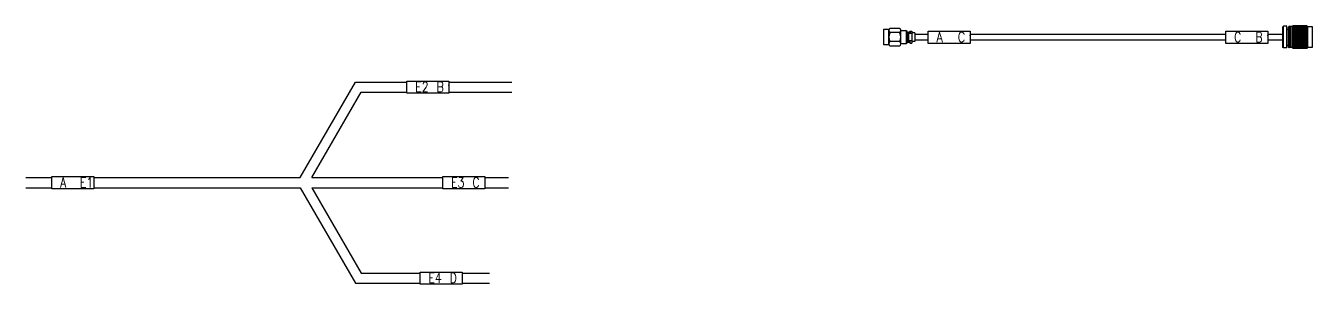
# Model space of a CAD drawing. Header units: inches. Extents: x -3640 to 3889, y -2291 to 954.
# Drawn here: x 851 to 1494, y 244 to 373 of the extents above; entities that cross this region are included whole.
import ezdxf

# ---------------------------------------------------------------- set-up
doc = ezdxf.new("R2010")
doc.units = ezdxf.units.IN
doc.header["$MEASUREMENT"] = 0
doc.layers.add('C', color=2, linetype='Continuous')
doc.layers.add('VFDL', color=7, linetype='Continuous')
doc.styles.add('HZ', font='txt', dxfattribs={"width": 0.8, "bigfont": 'HZDX'})

# ---------------------------------------------------------------- blocks, each defined once
blk = doc.blocks.new('spdg')
at = {"lineweight": 30}
for p, q in [((-90.94, 1.43), (-84.2, 1.43)), ((-63.2, 2.42), (-63.2, -2.65)), ((-63.2, 1.43), (64.53, 1.43)), ((85.53, 2.42), (85.53, -2.65)), ((85.53, 1.43), (93.09, 1.43)), ((-90.94, -1.38), (-84.2, -1.38)), ((-63.2, -1.38), (64.53, -1.38)), ((85.53, -1.38), (93.09, -1.38))]:
    blk.add_line(p, q, dxfattribs=at)
for p, q in [((-90.94, 1.43), (-90.94, -1.38)), ((93.09, 1.43), (93.09, -1.38))]:
    blk.add_line(p, q)
for points in [[(-84.2, 2.95), (-63.2, 2.95), (-63.2, -3.15), (-84.2, -3.15)], [(64.53, 2.95), (85.53, 2.95), (85.53, -3.15), (64.53, -3.15)]]:
    blk.add_lwpolyline(points, close=True, dxfattribs=at)
for p in [(-63.2, 0.85), (-63.2, 0.85), (-63.2, 0.85), (85.53, 0.85), (85.53, 0.85), (85.53, 0.85)]:
    blk.add_point(p, dxfattribs=at)
at = {"style": 'HZ', "width": 0.8}
for s, p in [('A', (-80.06, -2.49)), ('C', (-69.41, -2.49)), ('C', (68.67, -2.49)), ('B', (79.32, -2.49))]:
    blk.add_text(s, height=5, dxfattribs=at).set_placement(p)
blk = doc.blocks.new('spdg-z1')
at = {"lineweight": 30}
for p, q in [((-4.15, 3.36), (-4.15, -2.09)), ((-4.15, 2.69), (-3.54, 2.69)), ((-3.54, -2.76), (-3.54, 2.69)), ((-3.54, 2.44), (-2.93, 2.44)), ((-2.93, 2.44), (-2.38, 2.99)), ((-2.93, -2.54), (-2.93, 2.44)), ((-1.46, 1.72), (-2.93, 1.72)), ((-2.38, 2.99), (-1.46, 2.99)), ((-2.38, 2.99), (-2.38, 1.72)), ((-1.46, 2.99), (-1.46, -3.09)), ((-0.02, 2.11), (-1.46, 2.11)), ((-0.02, 2.11), (-0.02, -2.17)), ((-4.15, -2.76), (-3.54, -2.76)), ((-3.54, -2.54), (-2.93, -2.54)), ((-1.46, -1.82), (-2.93, -1.82)), ((-2.38, -3.09), (-2.93, -2.54)), ((-2.38, -3.09), (-2.38, -1.82)), ((-2.38, -3.09), (-1.46, -3.09)), ((-0.02, -2.17), (-1.46, -2.17)), ((-1.46, -3.05), (-1.46, -3.05))]:
    blk.add_line(p, q, dxfattribs=at)
at = {"layer": 'C', "color": 0, "lineweight": 30}
for p, q in [((-15.42, 3.91), (-12.95, 3.91)), ((-15.42, -3.82), (-15.42, 3.91)), ((-12.95, 3.36), (-12.95, 3.91)), ((-12.95, -3.37), (-12.95, 3.36)), ((-12.27, 4.52), (-7.7, 4.52)), ((-7.7, 2.26), (-12.27, 2.26)), ((-7.02, -3.37), (-7.02, 3.36)), ((-7.02, 3.36), (-4.15, 3.36)), ((-4.15, -3.37), (-4.15, 3.36)), ((-12.95, -3.82), (-15.42, -3.82)), ((-12.95, -3.37), (-12.95, -3.82)), ((-7.7, -2.26), (-12.27, -2.26)), ((-7.7, -4.52), (-12.27, -4.52)), ((-4.15, -3.37), (-7.02, -3.37))]:
    blk.add_line(p, q, dxfattribs=at)
for centre, radius, start, end in [((-11.67, 3.39), 1.28, 118.00168, 241.99832), ((-8.84, 0), 4.1, 146.59685, 213.40315), ((-8.3, 3.39), 1.28, 298.00168, 61.99832), ((-11.13, 0), 4.1, 326.59685, 33.40315), ((-11.67, -3.39), 1.28, 118.00168, 241.99832), ((-8.3, -3.39), 1.28, 298.00168, 61.99832)]:
    blk.add_arc(centre, radius, start, end, dxfattribs=at)
blk = doc.blocks.new('spdg-y1')
at = {"lineweight": 30}
h = blk.add_hatch(dxfattribs=at)
h.set_pattern_fill('ANSI37', color=256, scale=4, angle=180, style=0)
h.set_pattern_definition([(225, (71.644, 46.64544), (0.3535534, -0.3535534), []), (315, (71.644, 46.64544), (0.3535534, 0.3535534), [])])
h.paths.add_polyline_path([(11.91, 5.7), (5.07, 5.7), (5.07, -5.7), (11.91, -5.7)])
for p, q in [((0, -5.19), (0, 5.19)), ((1.92, 5.43), (0.24, 5.43)), ((0.24, -5.43), (0.24, 5.43)), ((1.92, -5.43), (1.92, 5.43)), ((1.92, 3.97), (2.74, 3.97)), ((2.74, -5.02), (2.74, 5.02)), ((3.15, -5.43), (3.15, 5.43)), ((1.92, -5.43), (0.24, -5.43)), ((1.92, -3.97), (2.74, -3.97))]:
    blk.add_line(p, q, dxfattribs=at)
blk.add_point((2.74, 0), dxfattribs=at)
at = {"layer": 'VFDL', "linetype": 'Continuous', "lineweight": 30}
for p, q in [((0.24, 5.43), (0, 5.19)), ((3.15, 5.43), (2.74, 5.02)), ((3.52, 5.06), (3.15, 5.43)), ((3.7, 5.24), (3.52, 5.06)), ((3.52, -5.06), (3.52, 5.06)), ((3.52, 5.06), (3.52, 5.06)), ((3.7, -5.24), (3.7, 5.24)), ((4.62, 5.24), (3.7, 5.24)), ((5.07, 5.7), (4.62, 5.24)), ((4.62, -5.24), (4.62, 5.24)), ((5.07, -5.7), (5.07, 5.7)), ((11.91, 5.7), (5.07, 5.7)), ((11.91, -5.7), (11.91, 5.7)), ((11.91, 5.7), (12.37, 5.24)), ((12.37, -5.24), (12.37, 5.24)), ((12.37, 5.24), (14.65, 5.24)), ((14.65, 5.24), (14.65, -5.24)), ((0.24, -5.43), (0, -5.19)), ((3.15, -5.43), (2.74, -5.02)), ((3.52, -5.06), (3.15, -5.43)), ((3.7, -5.24), (3.52, -5.06)), ((4.62, -5.24), (3.7, -5.24)), ((4.62, -5.24), (5.07, -5.7)), ((11.91, -5.7), (5.07, -5.7)), ((12.37, -5.24), (11.91, -5.7)), ((14.65, -5.24), (12.37, -5.24))]:
    blk.add_line(p, q, dxfattribs=at)
blk = doc.blocks.new('射频单根')
for name, p in [('spdg-z1', (-90.94, 0.02)), ('spdg', (0, 0)), ('spdg-y1', (93.09, 0.02))]:
    blk.add_blockref(name, p)
blk = doc.blocks.new('dp1f3')
at = {"lineweight": 30}
for p, q in [((-3.3, 2.9), (24.3, 50.71)), ((2.55, 2.9), (27.23, 45.64)), ((24.3, 50.71), (50.08, 50.71)), ((27.23, 45.64), (50.08, 45.64)), ((71.08, 50.71), (102.43, 50.71)), ((71.08, 50.71), (71.08, 45.64)), ((71.08, 45.64), (102.43, 45.64)), ((-140.46, 2.9), (-127.46, 2.9)), ((-140.46, 2.9), (-127.46, 2.9)), ((-106.46, 2.9), (-3.3, 2.9)), ((2.55, 2.9), (67.95, 2.9)), ((88.95, 2.9), (100.78, 2.9)), ((-140.46, -2.17), (-127.46, -2.17)), ((-140.46, -2.17), (-127.46, -2.17)), ((-106.46, -2.17), (-3.3, -2.17)), ((-3.3, -2.17), (24.3, -49.98)), ((2.55, -2.17), (67.95, -2.17)), ((2.55, -2.17), (27.23, -44.91)), ((88.95, -2.17), (100.78, -2.17)), ((27.23, -44.91), (56.63, -44.91)), ((77.63, -44.38), (77.63, -49.45)), ((77.63, -44.91), (91.39, -44.91)), ((24.3, -49.98), (56.63, -49.98)), ((77.63, -49.98), (91.39, -49.98))]:
    blk.add_line(p, q, dxfattribs=at)
for points in [[(50.08, 51.24), (71.08, 51.24), (71.08, 45.14), (50.08, 45.14)], [(-127.46, 3.41), (-106.46, 3.41), (-106.46, -2.69), (-127.46, -2.69)], [(67.95, 3.41), (88.95, 3.41), (88.95, -2.69), (67.95, -2.69)], [(56.63, -44.38), (77.63, -44.38), (77.63, -50.48), (56.63, -50.48)]]:
    blk.add_lwpolyline(points, close=True, dxfattribs=at)
blk.add_point((71.08, 49.14), dxfattribs=at)
blk.add_point((71.08, 49.14), dxfattribs=at)
blk.add_point((71.08, 49.14), dxfattribs=at)
at = {"lineweight": 20, "style": 'HZ', "width": 0.8}
for s, p in [('E2', (54.22, 45.8)), ('B', (64.87, 45.8)), ('A', (-123.32, -2.03)), ('E1', (-113.42, -2.03)), ('E3', (72.1, -2.03)), ('C', (82.74, -2.03)), ('E4', (60.77, -49.82)), ('D', (71.41, -49.82))]:
    blk.add_text(s, height=5, dxfattribs=at).set_placement(p)

msp = doc.modelspace()

# ---------------------------------------------------------------- block references
for name, p in [('射频单根', (1386.32, 367.59)), ('dp1f3', (991.5, 294.37))]:
    msp.add_blockref(name, p)

doc.saveas('drawing.dxf')
